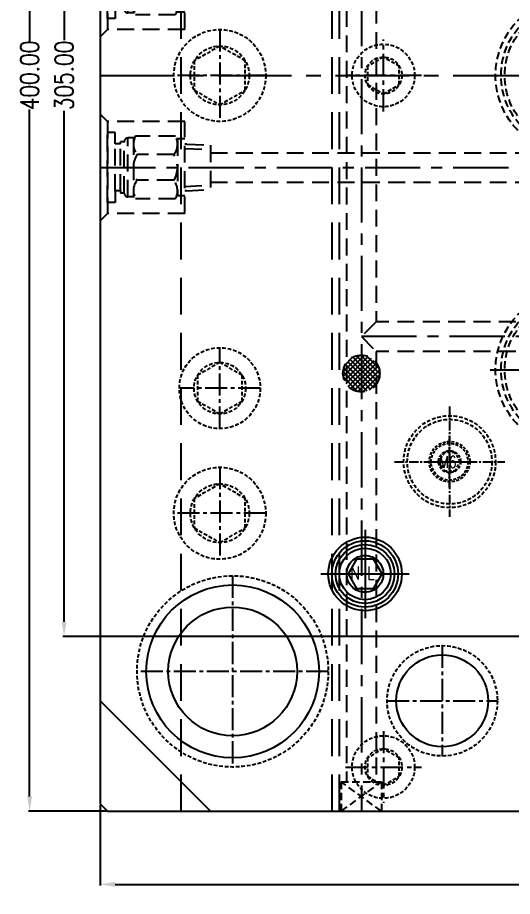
# Model space of a CAD drawing. Header units: millimetres. Extents: x 21466 to 22834, y -21631 to -20664.
# Drawn here: x 21962.6 to 22097.1, y -21153.7 to -20914.8 of the extents above; entities that cross this region are included whole.
import ezdxf

# ---------------------------------------------------------------- set-up
doc = ezdxf.new("R2010")
doc.units = ezdxf.units.MM
doc.header["$LTSCALE"] = 8
for name, pattern in [('CENTER', [2, 1.25, -0.25, 0.25, -0.25]), ('CENTER2', [1.125, 0.75, -0.125, 0.125, -0.125]), ('DASHED2', [9.525, 6.35, -3.175]), ('HIDDEN', [0.375, 0.25, -0.125]), ('HIDDEN2', [0.1875, 0.125, -0.0625])]:
    doc.linetypes.add(name, pattern=pattern)
doc.layers.get('DEFPOINTS').update_dxf_attribs({"color": 6})
for name, color, linetype in [('A', 7, 'Continuous'), ('cen', 1, 'CENTER'), ('CL', 1, 'Continuous'), ('Layer1', 1, 'CENTER2'), ('Layer2', 4, 'HIDDEN2'), ('m', 144, 'HIDDEN2'), ('NL', 6, 'Continuous'), ('SCREW', 52, 'HIDDEN'), ('SP', 3, 'Continuous'), ('WT', 4, 'Continuous')]:
    doc.layers.add(name, color=color, linetype=linetype)
doc.layers.add('dim', color=3, linetype='Continuous', lineweight=15)
doc.styles.add('ROMANC', font='RomanC.ttf', dxfattribs={"width": 0.8, "height": 7})
doc.styles.get("Standard").update_dxf_attribs({"font": 'txt.shx', "width": 0.8, "bigfont": 'chineset.shx'})
doc.dimstyles.new('ISO-25', dxfattribs={"dimtxt": 5, "dimasz": 4, "dimexe": 0.3, "dimexo": 0.3, "dimtad": 0, "dimzin": 1, "dimdsep": 46, "dimtxsty": 'Standard', "dimcen": 0, "dimclrd": 3, "dimclre": 3, "dimclrt": 3, "dimazin": 0, "dimtfac": 1, "dimtofl": 0, "dimtmove": 0, "dimatfit": 0, "dimfxl": 0, "dimarcsym": 0})

# ---------------------------------------------------------------- blocks, each defined once
blk = doc.blocks.new('l1')
at = {"layer": 'Layer1'}
for p, q in [((-135, -94.5), (-135, -119.5)), ((-122.5, -107), (-147.5, -107))]:
    blk.add_line(p, q, dxfattribs=at)
at = {"layer": 'Layer2', "color": 6}
blk.add_lwpolyline([(-135, -99), (-141.93, -103), (-141.93, -111), (-135, -115), (-128.07, -111), (-128.07, -103)], close=True, dxfattribs=at)
for radius in [12.5, 8]:
    blk.add_circle((-135, -107), radius, dxfattribs=at)
blk = doc.blocks.new('l2')
at = {"layer": 'Layer1'}
blk.add_line((-135, -83), (-135, -61), dxfattribs=at)
at = {"layer": 'Layer2', "color": 163}
blk.add_lwpolyline([(-135, -65), (-141.06, -68.5), (-141.06, -75.5), (-135, -79), (-128.94, -75.5), (-128.94, -68.5)], close=True, dxfattribs=at)
for radius in [11, 7]:
    blk.add_circle((-135, -72), radius, dxfattribs=at)
blk = doc.blocks.new('*D25729')
at = {"layer": 'DEFPOINTS', "color": 0}
for p in [(21985.05, -21128.53), (22335.05, -21128.53), (22335.05, -21150.42)]:
    blk.add_point(p, dxfattribs=at)
at = {"layer": 'dim', "color": 3, "lineweight": -2}
for p, q in [((21985.05, -21128.83), (21985.05, -21150.72)), ((22335.05, -21128.83), (22335.05, -21150.72)), ((21989.05, -21150.42), (22150.42, -21150.42)), ((22331.05, -21150.42), (22169.67, -21150.42))]:
    blk.add_line(p, q, dxfattribs=at)
at = {"layer": 'dim', "color": 3}
for points in [[(21989.05, -21149.75), (21989.05, -21151.09), (21985.05, -21150.42)], [(22331.05, -21151.09), (22331.05, -21149.75), (22335.05, -21150.42)]]:
    blk.add_solid(points, dxfattribs=at)
at = {"layer": 'dim', "color": 3, "insert": (22160.05, -21150.42), "char_height": 5, "attachment_point": 5}
blk.add_mtext('350.00', dxfattribs=at)
blk = doc.blocks.new('10')
at = {"layer": 'cen', "ltscale": 0.6}
for p, q in [((0, 9.76), (0, -9.76)), ((-10.35, 0), (10.35, 0))]:
    blk.add_line(p, q, dxfattribs=at)
at = {"layer": 'm'}
blk.add_lwpolyline([(0, 5), (-4.33, 2.5), (-4.33, -2.5), (0, -5), (4.33, -2.5), (4.33, 2.5)], close=True, dxfattribs=at)
for radius in [8.5, 5]:
    blk.add_circle((0, 0), radius, dxfattribs=at)
blk = doc.blocks.new('20130710.090407')
at = {"layer": 'SCREW', "linetype": 'CENTER', "ltscale": 0.15}
for p, q in [((0, -7.04), (0, 7.04)), ((-7, 0), (7, 0))]:
    blk.add_line(p, q, dxfattribs=at)
at = {"layer": 'SCREW', "linetype": 'HIDDEN', "ltscale": 0.4}
blk.add_lwpolyline([(-1.44, 2.5), (-2.89, 0), (-1.44, -2.5), (1.44, -2.5), (2.89, 0), (1.44, 2.5)], close=True, dxfattribs=at)
for radius in [5.5, 5, 3]:
    blk.add_circle((0, 0), radius, dxfattribs=at)
at = {"layer": 'dim', "style": 'ROMANC', "width": 0.8}
blk.add_text('M6', height=3.172, dxfattribs=at).set_placement((-2.88, -1.7))
blk = doc.blocks.new('20130710.090411')
at = {"layer": 'SP', "color": 145, "linetype": 'CENTER', "ltscale": 0.25}
for p, q in [((0, 15), (0, -15)), ((-15, 0), (15, 0))]:
    blk.add_line(p, q, dxfattribs=at)
at = {"layer": 'SP', "color": 145, "linetype": 'HIDDEN', "ltscale": 0.5}
for radius in [12.5, 11.5]:
    blk.add_circle((0, 0), radius, dxfattribs=at)
at = {"layer": 'SCREW'}
blk.add_blockref('20130710.090407', (0, 0), dxfattribs=at)
blk = doc.blocks.new('*D25788')
at = {"layer": 'DEFPOINTS', "color": 0}
for p in [(21965.83, -20730.53), (21987.05, -20730.53), (21987.05, -21130.53)]:
    blk.add_point(p, dxfattribs=at)
at = {"layer": 'dim', "color": 3, "lineweight": -2}
for p, q in [((21986.75, -20730.53), (21965.53, -20730.53)), ((21965.83, -20734.53), (21965.83, -20921.24)), ((21965.83, -21126.53), (21965.83, -20939.82)), ((21986.75, -21130.53), (21965.53, -21130.53))]:
    blk.add_line(p, q, dxfattribs=at)
at = {"layer": 'dim', "color": 3}
for points in [[(21966.5, -20734.53), (21965.16, -20734.53), (21965.83, -20730.53)], [(21965.16, -21126.53), (21966.5, -21126.53), (21965.83, -21130.53)]]:
    blk.add_solid(points, dxfattribs=at)
at = {"layer": 'dim', "color": 3, "insert": (21965.83, -20930.53), "char_height": 5, "attachment_point": 5, "rotation": 90}
blk.add_mtext('400.00', dxfattribs=at)
blk = doc.blocks.new('*D25792')
at = {"layer": 'DEFPOINTS', "color": 0}
for p in [(21975.2, -20778.03), (22109.05, -20778.03), (22109.05, -21083.03)]:
    blk.add_point(p, dxfattribs=at)
at = {"layer": 'dim', "color": 3, "lineweight": -2}
for p, q in [((22108.75, -20778.03), (21974.9, -20778.03)), ((21975.2, -20782.03), (21975.2, -20920.91)), ((21975.2, -21079.03), (21975.2, -20940.16)), ((22108.75, -21083.03), (21974.9, -21083.03))]:
    blk.add_line(p, q, dxfattribs=at)
at = {"layer": 'dim', "color": 3}
for points in [[(21975.87, -20782.03), (21974.53, -20782.03), (21975.2, -20778.03)], [(21974.53, -21079.03), (21975.87, -21079.03), (21975.2, -21083.03)]]:
    blk.add_solid(points, dxfattribs=at)
at = {"layer": 'dim', "color": 3, "insert": (21975.2, -20930.53), "char_height": 5, "attachment_point": 5, "rotation": 90}
blk.add_mtext('305.00', dxfattribs=at)
blk = doc.blocks.new('20160811.115437')
for radius in [23.5, 17.5]:
    blk.add_circle((0, 0), radius)
at = {"layer": 'Layer1'}
for p, q in [((0, 26), (0, -26)), ((26, 0), (-26, 0))]:
    blk.add_line(p, q, dxfattribs=at)
at = {"layer": 'Layer2'}
blk.add_circle((0, 0), 26, dxfattribs=at)
blk = doc.blocks.new('20160825.183103')
at = {"layer": 'SP', "linetype": 'CENTER'}
for p, q in [((0, -23), (0, 23)), ((-23, 0), (23, 0))]:
    blk.add_line(p, q, dxfattribs=at)
at = {"layer": 'SP', "linetype": 'HIDDEN'}
for radius in [21.5, 20, 19]:
    blk.add_circle((0, 0), radius, dxfattribs=at)
at = {"layer": 'SP'}
for s, p in [('S', (-7.27, 2.66)), ('P', (5.18, -8.52))]:
    blk.add_text(s, height=5.48, dxfattribs=at).set_placement(p)
at = {"layer": 'SP', "color": 6, "insert": (-1.7, -11.79), "char_height": 4.375, "attachment_point": 5}
blk.add_mtext('%%c40.00', dxfattribs=at)
blk = doc.blocks.new('20150513.114825')
at = {"layer": 'WT', "color": 125, "linetype": 'HIDDEN'}
for p, q in [((-5.5, 8), (5.5, 8)), ((5.5, 8), (-5.5, 0)), ((-5.5, 8), (5.5, 0)), ((-5.5, 0), (-5.5, 8)), ((5.5, 0), (5.5, 8)), ((-5.5, 0), (5.5, 0))]:
    blk.add_line(p, q, dxfattribs=at)
blk = doc.blocks.new('20160903.151524')
at = {"layer": 'WT', "color": 125, "linetype": 'HIDDEN', "ltscale": 2.3}
for p, q in [((-6.35, 23.56), (-6.01, 30)), ((-6.01, 30), (6.01, 30)), ((-5.19, 23), (-4.82, 30)), ((5.19, 23), (4.82, 30)), ((6.35, 23.56), (6.01, 30)), ((12.5, 23), (-12.5, 23)), ((-12.5, 23), (-12.5, 2)), ((-7.75, 23), (-7.75, 20.77)), ((-6.35, 23.56), (-6.35, 23)), ((6.35, 23.56), (6.35, 23)), ((7.75, 23), (7.75, 20.77)), ((12.5, 23), (12.5, 2)), ((-8.5, 20.43), (-8.5, 9.57)), ((-7.75, 21), (7.75, 21)), ((-3.5, 20.01), (-3.5, 9.99)), ((3.5, 20.01), (3.5, 9.99)), ((8.5, 20.43), (8.5, 9.57)), ((-8, 9.33), (-8, 7.51)), ((-8, 9), (8, 9)), ((8, 7.51), (-8, 7.51)), ((8, 9.33), (8, 7.51)), ((7, 6.51), (-7, 6.51)), ((-7, 6.51), (-7, 5.51)), ((-6.4, 5.51), (-7, 5.51)), ((-6.4, 5.51), (-7, 5.51)), ((6.4, 5.51), (-6.4, 5.51)), ((-6.4, 5.51), (-6.4, 4.01)), ((6.4, 5.51), (6.4, 4.01)), ((6.4, 5.51), (7, 5.51)), ((6.4, 5.51), (7, 5.51)), ((7, 6.51), (7, 5.51)), ((-9.5, 4.01), (-9.5, 2)), ((-6.4, 4.01), (-9.5, 4.01)), ((6.4, 4.01), (-6.4, 4.01)), ((6.4, 4.01), (9.5, 4.01)), ((9.5, 4.01), (9.5, 2)), ((-12.5, 2), (-14.5, 0)), ((-14.5, 0), (14.5, 0)), ((-12.5, 2), (12.5, 2)), ((9.5, 2), (-9.5, 2)), ((12.5, 2), (14.5, 0))]:
    blk.add_line(p, q, dxfattribs=at)
at = {"layer": 'WT', "color": 125, "linetype": 'CENTER', "ltscale": 1.5}
blk.add_line((0, 0), (0, 30), dxfattribs=at)
at = {"layer": 'WT', "color": 125, "linetype": 'HIDDEN', "ltscale": 2.3}
for centre, radius, start, end in [((-6.32, 16.53), 4.47, 50.9817, 119.248), ((0, 14.34), 6.66, 58.3016, 121.6984), ((6.32, 16.53), 4.47, 60.752, 129.0183), ((-6.32, 13.47), 4.47, 240.752, 309.0183), ((0, 15.66), 6.66, 238.3016, 301.6984), ((6.32, 13.47), 4.47, 230.9817, 299.248), ((-7, 7.51), 1, 180, 270), ((7, 7.51), 1, 270, 0)]:
    blk.add_arc(centre, radius, start, end, dxfattribs=at)
blk = doc.blocks.new('20160917.100715')
at = {"layer": 'NL'}
for radius in [10, 9]:
    blk.add_circle((0, 0), radius, dxfattribs=at)
at = {"layer": 'SCREW', "linetype": 'CENTER', "ltscale": 5}
for p, q in [((0, 12), (0, -12)), ((-12, 0), (12, 0))]:
    blk.add_line(p, q, dxfattribs=at)
at = {"layer": 'SCREW', "linetype": 'Continuous'}
blk.add_lwpolyline([(-2.31, 4), (-4.62, 0), (-2.31, -4), (2.31, -4), (4.62, 0), (2.31, 4)], close=True, dxfattribs=at)
for radius in [8, 7]:
    blk.add_circle((0, 0), radius, dxfattribs=at)
at = {"layer": 'SCREW', "linetype": 'DASHED2'}
blk.add_circle((0, 0), 5, dxfattribs=at)
at = {"layer": 'dim', "color": 6, "style": 'ROMANC', "width": 0.8}
blk.add_text('N L', height=3.528, dxfattribs=at).set_placement((-4.07, -1.53))

msp = doc.modelspace()

# ---------------------------------------------------------------- hatches: boundary and pattern name
at = {"layer": 'WT', "ltscale": 2.3}
h = msp.add_hatch(dxfattribs=at)
h.set_pattern_fill('ANSI37', color=183, scale=0.3, style=0)
h.set_pattern_definition([(45, (-21.52105, 0), (-0.67351921, 0.67351921), []), (135, (-21.52105, 0), (-0.67351921, -0.67351921), [])])
h.paths.add_polyline_path([(22052.048, -21008.532, -0.236068), (22056.048, -21006.532), (22056.048, -21016.532, -0.236068), (22052.048, -21014.532)])
h.paths.add_polyline_path([(22056.048, -21006.532, -0.236068), (22060.048, -21008.532), (22060.048, -21014.532, -0.236068), (22056.048, -21016.532)])
h.paths.add_polyline_path([(22060.048, -21008.532, -0.1622777), (22061.048, -21011.532, -0.1622777), (22060.048, -21014.532)])
h.paths.add_polyline_path([(22052.048, -21008.532), (22052.048, -21014.532, -0.3333333)])

# ---------------------------------------------------------------- linework, layer by layer
at = {"color": 8, "linetype": 'HIDDEN', "ltscale": 5}
for p, q in [((22007.048, -21130.532), (22007.048, -20730.532)), ((22048.048, -20730.532), (22048.048, -21130.532)), ((22050.048, -20730.532), (22050.048, -21130.532))]:
    msp.add_line(p, q, dxfattribs=at)
for p, q in [((21985.048, -20732.532), (21985.048, -21128.532)), ((21985.048, -21100.532), (22015.048, -21130.532)), ((21985.048, -21128.532), (21987.048, -21130.532)), ((21987.048, -21130.532), (22333.048, -21130.532))]:
    msp.add_line(p, q)
msp.add_circle((22078.048, -21100.532), 12.5)
at = {"layer": 'CL', "color": 7, "linetype": 'CENTER', "ltscale": 2}
msp.add_line((21985.048, -20930.532), (22335.048, -20930.532), dxfattribs=at)
at = {"layer": 'Layer1'}
for p, q in [((22028.548, -21015.532), (22006.548, -21015.532)), ((22078.048, -21085.532), (22078.048, -21115.532)), ((22063.048, -21100.532), (22093.048, -21100.532))]:
    msp.add_line(p, q, dxfattribs=at)
at = {"layer": 'Layer2'}
msp.add_circle((22078.048, -21100.532), 15, dxfattribs=at)
at = {"layer": 'WT', "color": 183, "linetype": 'HIDDEN', "ltscale": 2.3}
for p, q in [((22052.048, -20857.532), (22052.048, -21122.532)), ((22060.048, -20863.532), (22060.048, -20997.532)), ((22060.048, -20997.532), (22056.048, -21001.532)), ((22305.048, -20997.532), (22060.048, -20997.532)), ((22056.048, -21001.532), (22060.048, -21005.532)), ((22305.048, -21005.532), (22060.048, -21005.532)), ((22060.048, -21005.532), (22060.048, -21122.532))]:
    msp.add_line(p, q, dxfattribs=at)
at = {"layer": 'WT', "color": 183, "linetype": 'CENTER', "ltscale": 1.5}
for p, q in [((22056.048, -20859.532), (22056.048, -21130.532)), ((22335.048, -21001.532), (22056.048, -21001.532))]:
    msp.add_line(p, q, dxfattribs=at)
at = {"layer": 'WT', "color": 125, "linetype": 'HIDDEN', "ltscale": 2.3}
for p, q in [((22015.048, -20951.532), (22127.048, -20951.532)), ((22015.048, -20959.532), (22121.048, -20959.532))]:
    msp.add_line(p, q, dxfattribs=at)
at = {"layer": 'WT', "color": 125, "linetype": 'CENTER', "ltscale": 1.5}
msp.add_line((21985.048, -20955.532), (22125.048, -20955.532), dxfattribs=at)
at = {"layer": 'WT', "color": 183, "linetype": 'HIDDEN', "ltscale": 2.3}
msp.add_circle((22056.048, -21011.532), 5, dxfattribs=at)

# ---------------------------------------------------------------- block references
for name, p in [('l1', (22152.548, -20823.532)), ('l2', (22152.548, -20943.532)), ('l1', (22152.548, -20942.532)), ('20160917.100715', (22057.048, -21066.032))]:
    msp.add_blockref(name, p)
at = {"layer": 'A'}
msp.add_blockref('20160811.115437', (22021.048, -21092.532), dxfattribs=at)
at = {"layer": 'dim', "rotation": 180}
msp.add_blockref('10', (22062.048, -20930.532), dxfattribs=at)
at = {"layer": 'dim'}
msp.add_blockref('10', (22062.048, -21118.532), dxfattribs=at)
at = {"layer": 'SP'}
for name, p in [('20160825.183103', (22114.048, -20930.532)), ('20160825.183103', (22114.048, -21010.532)), ('20130710.090411', (22080.048, -21035.532))]:
    msp.add_blockref(name, p, dxfattribs=at)
at = {"layer": 'WT', "rotation": -90}
for p in [(21985.048, -20905.532), (21985.048, -20955.532)]:
    msp.add_blockref('20160903.151524', p, dxfattribs=at)
at = {"layer": 'WT', "color": 125, "linetype": 'HIDDEN', "ltscale": 2.3, "xscale": -0.9999999999999996, "rotation": 180}
msp.add_blockref('20150513.114825', (22056.048, -21122.532), dxfattribs=at)

# ---------------------------------------------------------------- dimensions: what is measured, and where the dimension line sits
at = {"layer": 'dim'}
dim = msp.add_linear_dim(base=(21965.831, -20730.532), p1=(21987.048, -21130.532), p2=(21987.048, -20730.532), angle=90, dimstyle='ISO-25', dxfattribs=at)
dim.commit()
dim.dimension.update_dxf_attribs({"geometry": '*D25788', "text_midpoint": (21965.831, -20930.532), "dimtype": 160})
dim = msp.add_linear_dim(base=(21975.2, -20778.032), p1=(22109.048, -21083.032), p2=(22109.048, -20778.032), angle=90, dimstyle='ISO-25', dxfattribs=at)
dim.commit()
dim.dimension.update_dxf_attribs({"geometry": '*D25792', "text_midpoint": (21975.2, -20930.532)})
dim = msp.add_linear_dim(base=(22335.048, -21150.418), p1=(21985.048, -21128.532), p2=(22335.048, -21128.532), dimstyle='ISO-25', dxfattribs=at)
dim.commit()
dim.dimension.update_dxf_attribs({"geometry": '*D25729', "text_midpoint": (22160.048, -21150.418), "dimtype": 160})

doc.saveas('drawing.dxf')
